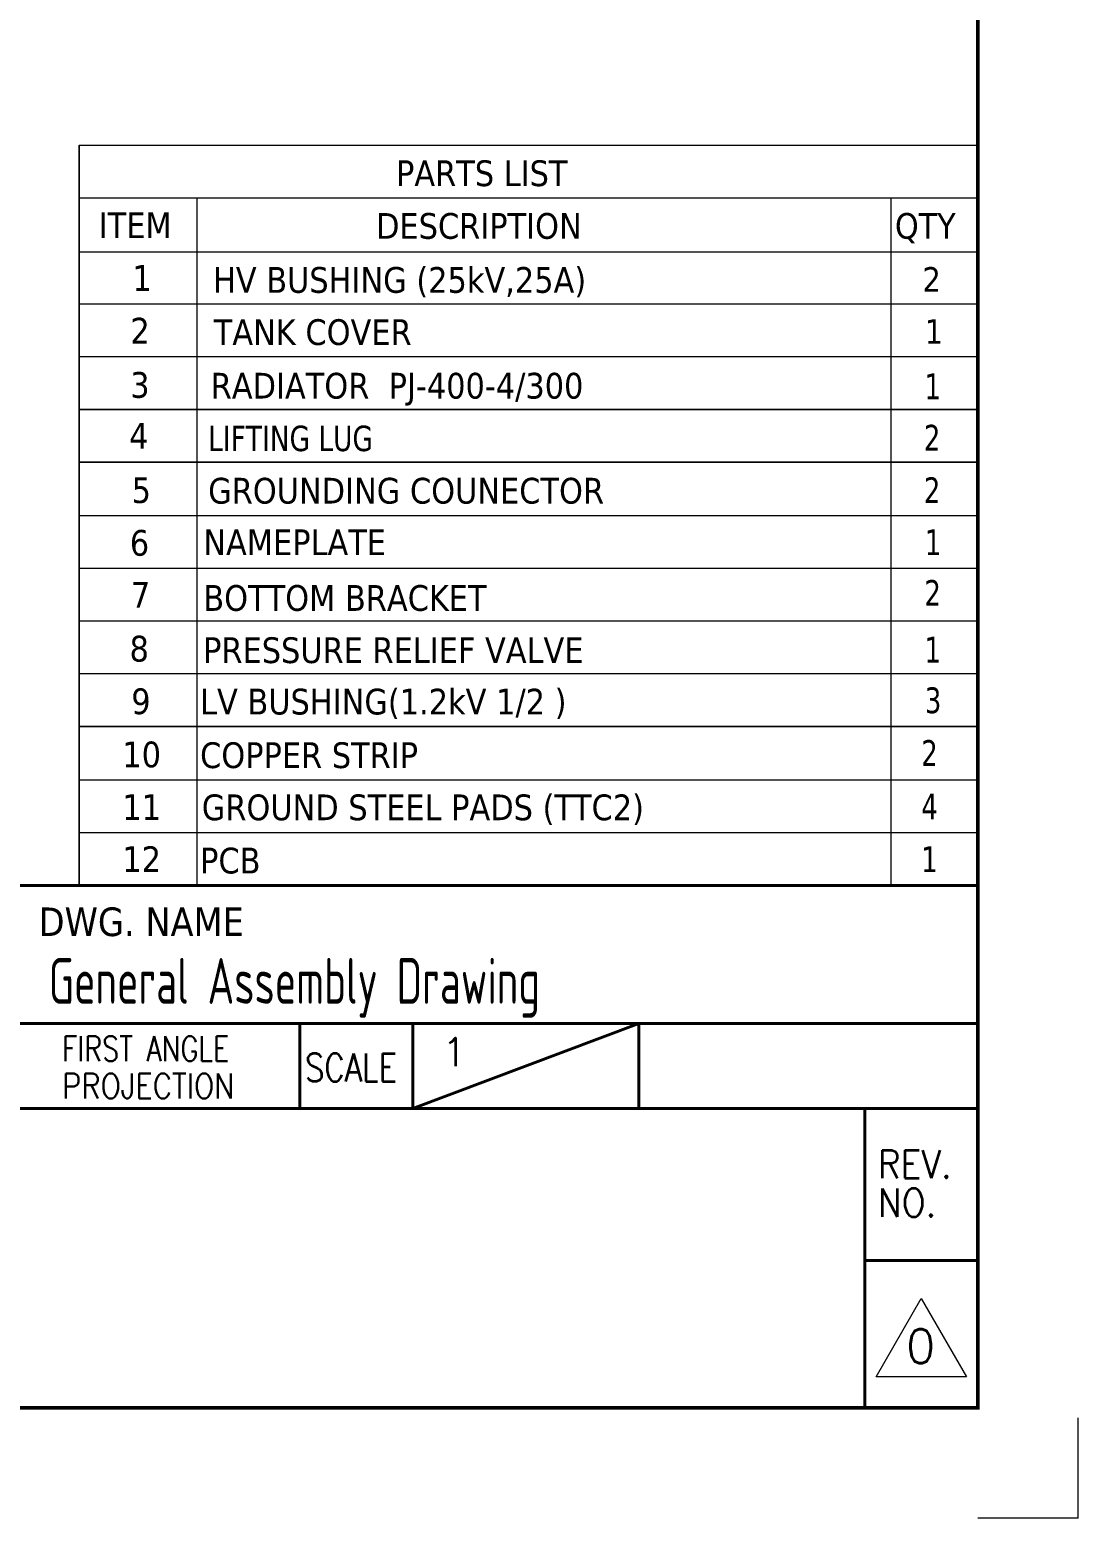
# Model space of a CAD drawing. Header units: millimetres. Extents: x 89051 to 218395, y -330386 to -125649.
# Drawn here: x 94034 to 95682, y -136154 to -133815 of the extents above; entities that cross this region are included whole.
import ezdxf

# ---------------------------------------------------------------- set-up
doc = ezdxf.new("R2010")
doc.units = ezdxf.units.MM
doc.header["$LTSCALE"] = 13
doc.layers.add('1', color=4, linetype='Continuous')
doc.layers.add('2', color=3, linetype='Continuous')
doc.layers.add('paper', color=254, linetype='Continuous', plot=False)
doc.layers.add('铁心', color=3, linetype='Continuous', lineweight=0)
doc.styles.add('ROMANS', font='romans.shx', dxfattribs={"bigfont": 'whgtxt.shx'})
doc.styles.get("Standard").update_dxf_attribs({"font": 'gbenor.shx', "bigfont": 'gbcbig.shx'})
doc.styles.add('Tahoma$001', font='tahoma.ttf', dxfattribs={"height": 2.159784})
doc.styles.add('Tahoma_txtstyle_28.93_0_0', font='tahoma.ttf')
doc.styles.add('Tahoma_txtstyle_30.40_0_0', font='tahoma.ttf')

msp = doc.modelspace()

# ---------------------------------------------------------------- linework, layer by layer
at = {"layer": '1', "color": 0, "lineweight": 40}
for p, q in [((92859.9, -135159.87), (94252.75, -135159.87)), ((92860, -135159.87), (95524.09, -135159.87)), ((89461.81, -135376.94), (95524.09, -135376.94)), ((94458.46, -135376.94), (94458.46, -135510.15)), ((94991.28, -135376.94), (94636.06, -135510.15)), ((94636.06, -135376.94), (94636.06, -135510.15)), ((94991.28, -135376.94), (94991.28, -135510.15)), ((94014.44, -135510.15), (95524.09, -135510.15)), ((95346.49, -135510.15), (95346.49, -135980.8)), ((95346.49, -135749.34), (95524.09, -135749.34))]:
    msp.add_line(p, q, dxfattribs=at)
at = {"layer": '1', "color": 0, "lineweight": 40, "const_width": 5.53}
msp.add_lwpolyline([(89461.81, -135980.8), (95524.09, -135980.8), (95524.09, -131623.54), (89461.81, -131623.54), (89461.81, -135980.8)], dxfattribs=at)
at = {"layer": '2', "lineweight": 13}
for p, q in [((95364.25, -135931.94), (95435.29, -135808.89)), ((95435.29, -135808.89), (95506.33, -135931.94)), ((95506.33, -135931.94), (95364.25, -135931.94))]:
    msp.add_line(p, q, dxfattribs=at)
at = {"layer": 'paper', "lineweight": 13}
for q in [(95681.97, -135996.59), (95524.09, -136154.46)]:
    msp.add_line((95681.97, -136154.46), q, dxfattribs=at)
at = {"layer": '铁心', "lineweight": 13}
for points in [[(94111.49, -135159.87), (94111.49, -133996.19)], [(94111.49, -133996.19), (95524.09, -133996.19), (95524.09, -134079.04)], [(94111.49, -133996.19), (94111.49, -134079.04), (94111.49, -134079.04)], [(94111.49, -134079.04), (95524.09, -134079.04), (95524.09, -134163.61)], [(94111.49, -134079.04), (94111.49, -134163.61), (95524.09, -134163.61)], [(94296.1, -134079.04), (94296.1, -134163.61), (94296.1, -134163.61)], [(95387.18, -134079.04), (95387.18, -135159.87)], [(94111.49, -134909.95), (95524.09, -134909.95), (95524.09, -134163.61)], [(94111.49, -134163.61), (94111.49, -134909.95)], [(94296.1, -134163.61), (94296.1, -134909.95)], [(95524.09, -134246.11), (94111.49, -134246.11), (94111.49, -134246.11)], [(95524.09, -134328.96), (94111.49, -134328.96), (94111.49, -134328.96)], [(94111.49, -134411.81), (95524.09, -134411.81), (95524.09, -134494.32)], [(94111.49, -134411.81), (94111.49, -134494.32), (95524.09, -134494.32)], [(95524.09, -134411.81), (94111.49, -134411.81), (94111.49, -134411.81)], [(94111.49, -135077.02), (94111.49, -134411.81), (94111.49, -134411.81)], [(94296.1, -134411.81), (94296.1, -134494.32), (94296.1, -134494.32)], [(94111.49, -134494.32), (94111.49, -135159.87)], [(95524.09, -134494.32), (94111.49, -134494.32), (94111.49, -134494.32)], [(94296.1, -134494.32), (94296.1, -135159.87)], [(95524.09, -134578.89), (94111.49, -134578.89), (94111.49, -134578.89)], [(95524.09, -134578.89), (94111.49, -134578.89), (94111.49, -134578.89)], [(95524.09, -135159.87), (95524.09, -134577.17)], [(95524.09, -134661.74), (94111.49, -134661.74), (94111.49, -134661.74)], [(95524.09, -134661.74), (94111.49, -134661.74), (94111.49, -134661.74)], [(95524.09, -134744.25), (94111.49, -134744.25), (94111.49, -134744.25)], [(95524.09, -134744.25), (94111.49, -134744.25)], [(95524.09, -134827.1), (94111.49, -134827.1), (94111.49, -134827.1)], [(95524.09, -134827.1), (94111.49, -134827.1), (94111.49, -134827.1)], [(95524.09, -134909.95), (94111.49, -134909.95), (94111.49, -134909.95)], [(95524.09, -134994.17), (94111.49, -134994.17), (94111.49, -134994.17)], [(95524.09, -135077.02), (94111.49, -135077.02), (94111.49, -135077.02)], [(95524.09, -135159.87), (94111.49, -135159.87), (94111.49, -135159.87)]]:
    msp.add_lwpolyline(points, dxfattribs=at)

# ---------------------------------------------------------------- texts
at = {"layer": '1', "color": 4, "lineweight": 13, "width": 0.76}
msp.add_text('General Assembly Drawing', height=72, dxfattribs=at).set_placement((94063.63, -135345.87))
at = {"layer": '2', "lineweight": 13, "style": 'ROMANS'}
for s, height, width, p in [('FIRST ANGLE', 39.0733, 0.8, (94084.54, -135435.89)), ('SCALE', 44.402, 0.8, (94466.31, -135468.09)), ('PROJECTION', 39.073, 0.86, (94084.54, -135494.45)), ('REV.', 44.402, 0.9, (95366.68, -135620.05)), ('NO.', 44.402, 0.9, (95366.68, -135680.6))]:
    msp.add_text(s, height=height, dxfattribs=dict(at, width=width)).set_placement(p)
msp.add_text('1', height=44.4, dxfattribs=at).set_placement((94682.2, -135443.76))
at = {"layer": '2', "color": 4, "lineweight": 13, "style": 'ROMANS'}
msp.add_text('0', height=53.28, dxfattribs=at).set_placement((95411.43, -135910.63))
at = {"layer": '铁心', "lineweight": 13}
for s, height, style, p in [('PARTS LIST', 40.487, 'Tahoma_txtstyle_30.40_0_0', (94609.47, -134060.47)), ('ITEM', 40.487, 'Tahoma_txtstyle_30.40_0_0', (94142.09, -134142.29)), ('DESCRIPTION', 40.487, 'Tahoma_txtstyle_30.40_0_0', (94578.13, -134143.32)), ('QTY', 40.309, 'Tahoma$001', (95393.8, -134143.14)), ('1', 40.49, 'Tahoma_txtstyle_30.40_0_0', (94195.03, -134225.14)), (' HV BUSHING (25kV,25A)', 40.487, 'Tahoma_txtstyle_30.40_0_0', (94306.5, -134228.19)), ('2', 38.52, 'Tahoma_txtstyle_28.93_0_0', (95437.11, -134226.35)), ('2', 40.49, 'Tahoma_txtstyle_30.40_0_0', (94191.94, -134307.99)), ('TANK COVER', 40.487, 'Tahoma_txtstyle_30.40_0_0', (94322.95, -134310.23)), ('1', 38.52, 'Tahoma$001', (95440.55, -134308.34)), ('3', 40.49, 'Tahoma_txtstyle_30.40_0_0', (94191.59, -134393.25)), ('RADIATOR  PJ-400-4/300', 40.487, 'Tahoma_txtstyle_30.40_0_0', (94318.13, -134394.48)), ('4', 40.49, 'Tahoma_txtstyle_30.40_0_0', (94189.88, -134473.35)), ('5', 40.49, 'Tahoma_txtstyle_30.40_0_0', (94193.78, -134558.61)), ('GROUNDING COUNECTOR', 40.487, 'Tahoma_txtstyle_30.40_0_0', (94314.11, -134559.53)), ('6', 40.49, 'Tahoma_txtstyle_30.40_0_0', (94190.97, -134641.46)), ('NAMEPLATE', 40.487, 'Tahoma_txtstyle_30.40_0_0', (94306.5, -134640.6)), ('7', 40.49, 'Tahoma_txtstyle_30.40_0_0', (94192.71, -134723.27)), ('BOTTOM BRACKET', 40.487, 'Tahoma_txtstyle_30.40_0_0', (94306.5, -134728.13)), ('8', 40.49, 'Tahoma_txtstyle_30.40_0_0', (94190.55, -134807.84)), ('PRESSURE RELIEF VALVE', 40.487, 'Tahoma_txtstyle_30.40_0_0', (94306.19, -134810.19)), ('9', 40.49, 'Tahoma_txtstyle_30.40_0_0', (94193.31, -134890.52)), ('LV BUSHING(1.2kV 1/2 )', 40.487, 'Tahoma_txtstyle_30.40_0_0', (94301.44, -134891.03)), ('10', 40.487, 'Tahoma_txtstyle_30.40_0_0', (94179.22, -134974.06)), ('COPPER STRIP', 40.487, 'Tahoma_txtstyle_30.40_0_0', (94301.44, -134975.25)), ('11', 40.487, 'Tahoma_txtstyle_30.40_0_0', (94179.22, -135056.91)), ('GROUND STEEL PADS (TTC2)', 40.487, 'Tahoma_txtstyle_30.40_0_0', (94304.09, -135057.25)), ('12', 40.487, 'Tahoma_txtstyle_30.40_0_0', (94179.22, -135138.73)), ('PCB', 40.487, 'Tahoma_txtstyle_30.40_0_0', (94301.44, -135140.95)), ('DWG. NAME', 44.861, 'Tahoma_txtstyle_30.40_0_0', (94047.68, -135239.28))]:
    msp.add_text(s, height=height, dxfattribs=dict(at, style=style)).set_placement(p)
at = {"layer": '铁心', "lineweight": 13, "style": 'Tahoma_txtstyle_30.40_0_0'}
for s, height, width, p in [('1', 40.49, 0.85, (95440.41, -134395.51)), ('LIFTING LUG', 40, 0.88, (94314.11, -134477.03)), ('2', 40.49, 0.85, (95439.39, -134476.21)), ('2', 40.49, 0.85, (95439.39, -134558.72)), ('1', 40.49, 0.85, (95440.89, -134640.6)), ('2', 40.49, 0.85, (95440.24, -134720.13)), ('1', 40.49, 0.85, (95440.41, -134809.41)), ('3', 40.49, 0.85, (95440.89, -134888.97)), ('2', 40.49, 0.85, (95435.24, -134971.82)), ('4', 40.49, 0.85, (95435.24, -135056.05)), ('1', 40.49, 0.85, (95435.24, -135138.9))]:
    msp.add_text(s, height=height, dxfattribs=dict(at, width=width)).set_placement(p)

doc.saveas('drawing.dxf')
